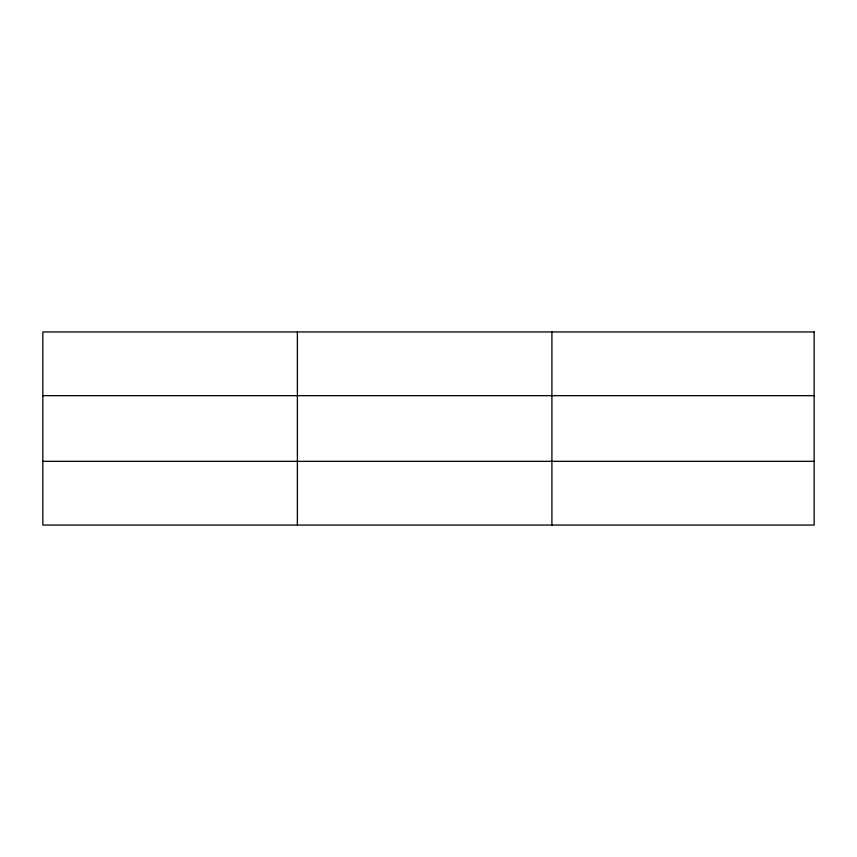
<?xml version="1.0" encoding="UTF-8"?>
<svg xmlns="http://www.w3.org/2000/svg" width="857" height="857" viewBox="0 0 857 857"><rect width="100%" height="100%" fill="white"/><g stroke="black" fill="none" stroke-linecap="round" stroke-linejoin="round"><path stroke-width="1.29" d="M297.379 525.052L297.379 331.948M551.908 525.052L551.908 331.948M42.85 395.666L814.15 395.666M42.85 461.334L814.15 461.334M814.15 331.948L814.15 525.052L42.85 525.052L42.85 331.948L814.15 331.948"/></g></svg>
